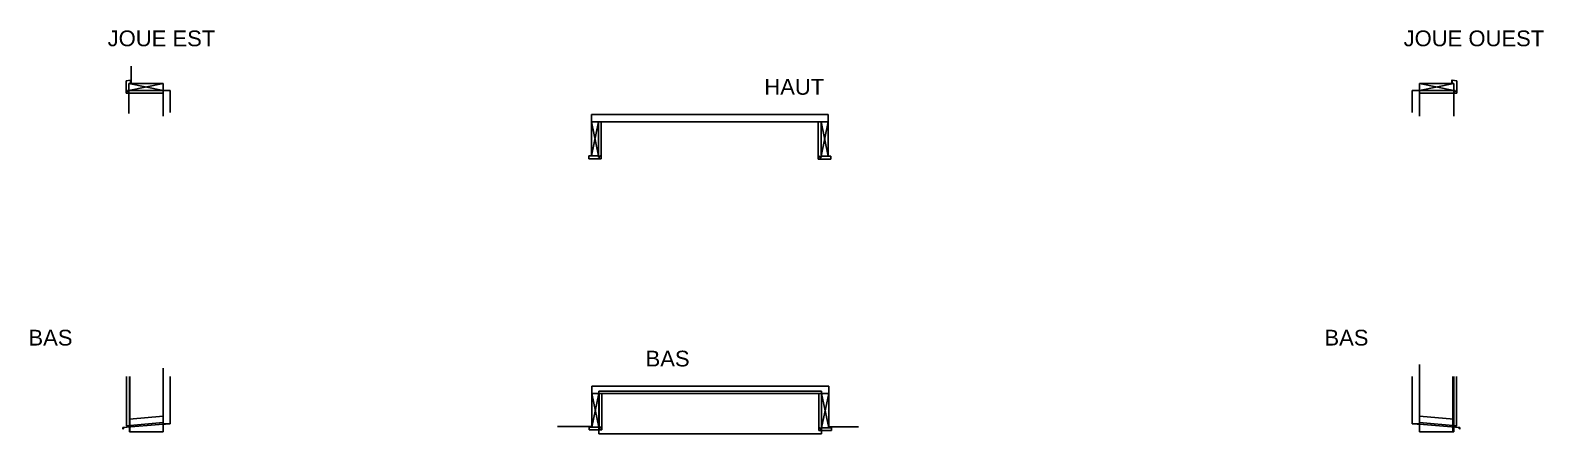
# Model space of a CAD drawing. Header units: millimetres. Extents: x -676 to 20789, y -6551 to 3706.
# Drawn here: x 11183 to 20789, y -5760 to -3199 of the extents above; entities that cross this region are included whole.
import ezdxf

# ---------------------------------------------------------------- set-up
doc = ezdxf.new("R2010")
doc.units = ezdxf.units.MM
doc.layers.get('0').update_dxf_attribs({"lineweight": 25, "true_color": 0xffffff})
for name, color, linetype, lineweight, true_color in [('0 ... Seuil', 178, 'Continuous', 25, 0x000000), ('Baie', 136, 'Continuous', 25, 0x008080), ('Compribande', 2, 'Continuous', 25, 0xffff00), ('Enduit', 42, 'Continuous', 25, 0xcd8900), ('FibreDeBois', 30, 'Continuous', 25, 0xff7f00), ('Montant Précadre', 16, 'Continuous', 25, 0x800000), ('Option Bois Brule ... OptionRecalepinage', 1, 'Continuous', 25, 0xff0000)]:
    doc.layers.add(name, color=color, linetype=linetype, lineweight=lineweight, true_color=true_color)
doc.styles.add('textstyle15', font='')
doc.styles.add('textstyle16', font='')
doc.styles.add('textstyle17', font='')
doc.styles.add('textstyle18', font='')
doc.styles.add('textstyle19', font='')
doc.styles.add('textstyle20', font='')
doc.styles.get('textstyle15').set_extended_font_data('Liberation Sans')
doc.styles.get('textstyle16').set_extended_font_data('Liberation Sans')
doc.styles.get('textstyle17').set_extended_font_data('Liberation Sans')
doc.styles.get('textstyle18').set_extended_font_data('Liberation Sans')
doc.styles.get('textstyle19').set_extended_font_data('Liberation Sans')
doc.styles.get('textstyle20').set_extended_font_data('Liberation Sans')

# ---------------------------------------------------------------- blocks, each defined once
blk = doc.blocks.new('SeuilBaie1_VueDessus')
at = {"layer": '0 ... Seuil'}
for p, q in [((-5, -271), (-5, 0)), ((1409, 0), (-5, 0)), ((1409, -271), (1409, 0)), ((1409, -15), (-5, -15)), ((-3.5, -229), (-3.5, -15)), ((1407.5, -233), (1407.5, -15)), ((-3.5, -229), (-5, -229)), ((1409, -271), (-5, -271)), ((1409, -233), (1407.5, -233))]:
    blk.add_line(p, q, dxfattribs=at)
blk = doc.blocks.new('SeuilBaie1_VueCoupeEst')
at = {"layer": '0 ... Seuil'}
for p, q in [((1, 0), (-0.5, 0)), ((1, -14.9), (-49.2, -14.9)), ((-49.2, -14.9), (-30.1, -232.9)), ((-0.5, 0), (-0.5, -14.9)), ((1, 0), (1, -15)), ((1, -14.9), (23.3, -269.4)), ((20.1, -232.9), (-30.1, -232.9)), ((18.6, -232.9), (21.9, -270.9)), ((21.9, -270.9), (32.4, -270.9)), ((23.3, -269.4), (28.8, -269.4)), ((24.3, -264.9), (25.3, -263.8)), ((24.3, -264.9), (28.8, -269.4)), ((25.3, -263.8), (32.4, -270.9))]:
    blk.add_line(p, q, dxfattribs=at)
blk = doc.blocks.new('SeuilBaie1_VueCoupeOuest')
at = {"layer": '0 ... Seuil'}
for p, q in [((-1.5, 0), (-1.5, -15)), ((-1.5, 0), (0, 0)), ((0, 0), (0, -14.9)), ((-1.5, -14.9), (-23.8, -269.4)), ((-1.5, -14.9), (48.7, -14.9)), ((48.7, -14.9), (30, -228.9)), ((-25.8, -263.8), (-32.9, -270.9)), ((-22.4, -270.9), (-32.9, -270.9)), ((-24.8, -264.9), (-29.3, -269.4)), ((-23.8, -269.4), (-29.3, -269.4)), ((-24.8, -264.9), (-25.8, -263.8)), ((-18.7, -228.9), (-22.4, -270.9)), ((-20.2, -228.9), (30, -228.9))]:
    blk.add_line(p, q, dxfattribs=at)

msp = doc.modelspace()

# ---------------------------------------------------------------- hatches: boundary and pattern name
at = {"layer": 'Compribande'}
h = msp.add_hatch(dxfattribs=at)
h.set_pattern_fill('JIS_WOOD', color=256, angle=180, style=0)
h.paths.add_polyline_path([(11822.9, -3535.63), (11819.9, -3535.63), (11819.9, -3516.1), (11822.9, -3516.1)], flags=0)
h = msp.add_hatch(dxfattribs=at)
h.set_pattern_fill('JIS_WOOD', color=256, style=0)
h.paths.add_polyline_path([(20205, -3535.63), (20208, -3535.63), (20208, -3516.1), (20205, -3516.1)], flags=0)

# ---------------------------------------------------------------- linework, layer by layer
for p in [(10091.87, 0), (10191.87, 0)]:
    msp.add_xline(p, (0, 1))
at = {"layer": 'Baie'}
for p, q in [((12070.9, -3580.63), (12025.9, -3580.63)), ((12025.9, -3580.63), (12025.9, -3726.63)), ((12070.9, -3580.63), (12070.9, -3720.54)), ((19955, -3580.63), (20000, -3580.63)), ((19955, -3580.63), (19955, -3720.54)), ((20000, -3580.63), (20000, -3726.63)), ((14744.37, -3779), (14744.37, -3734)), ((14744.37, -3734), (16247.37, -3734)), ((16247.37, -3779), (16247.37, -3734)), ((14744.37, -3779), (16247.37, -3779)), ((12025.9, -5697.63), (12025.9, -5397.63)), ((12070.9, -5697.63), (12070.9, -5397.63)), ((14746.87, -5504.05), (14746.87, -5459.05)), ((14746.87, -5459.05), (16250.87, -5459.05)), ((16250.87, -5504.05), (16250.87, -5459.05)), ((19955, -5697.63), (19955, -5397.63)), ((20000, -5697.63), (20000, -5397.63)), ((14746.87, -5504.05), (16250.87, -5504.05)), ((12070.9, -5697.63), (12025.9, -5697.63)), ((19955, -5697.63), (20000, -5697.63))]:
    msp.add_line(p, q, dxfattribs=at)
at = {"layer": 'Compribande'}
for p, q in [((11819.9, -3535.63), (11819.9, -3516.1)), ((11819.9, -3516.1), (11822.9, -3516.1)), ((11822.9, -3535.63), (11819.9, -3535.63)), ((11822.9, -3516.1), (11822.9, -3535.63)), ((20208, -3516.1), (20205, -3516.1)), ((20205, -3516.1), (20205, -3535.63)), ((20205, -3535.63), (20208, -3535.63)), ((20208, -3535.63), (20208, -3516.1))]:
    msp.add_line(p, q, dxfattribs=at)
at = {"layer": 'Enduit'}
for p, q in [((11822.9, -3425.64), (11822.9, -3535.63)), ((11815.9, -5747.63), (11815.9, -5397.63)), ((20212, -5747.63), (20212, -5397.63)), ((14530, -5714.05), (14746.87, -5714.05)), ((16250.87, -5716.05), (16439, -5716.05))]:
    msp.add_line(p, q, dxfattribs=at)
at = {"layer": 'Montant Précadre'}
for p, q in [((11808.9, -3535.63), (12025.9, -3535.63)), ((11808.9, -3535.63), (12025.9, -3580.63)), ((12025.9, -3535.63), (11808.9, -3580.63)), ((11808.9, -3535.63), (11808.9, -3726.63)), ((12025.9, -3580.63), (12025.9, -3535.63)), ((20219, -3535.63), (20000, -3535.63)), ((20219, -3535.63), (20000, -3580.63)), ((20000, -3580.63), (20000, -3535.63)), ((20000, -3535.63), (20219, -3580.63)), ((20219, -3535.63), (20219, -3743.26)), ((11808.9, -3580.63), (12025.9, -3580.63)), ((12025.9, -3580.63), (12025.9, -3743.26)), ((20219, -3580.63), (20000, -3580.63)), ((20000, -3580.63), (20000, -3743.26)), ((14744.37, -3779), (14789.37, -3779)), ((14744.37, -3779), (14789.37, -3996)), ((14744.37, -3996), (14789.37, -3779)), ((14744.37, -3996), (14744.37, -3779)), ((14789.37, -3996), (14789.37, -3779)), ((16202.37, -3779), (16247.37, -3779)), ((16247.37, -3779), (16202.37, -3998)), ((16247.37, -3998), (16202.37, -3779)), ((16202.37, -3998), (16202.37, -3779)), ((16247.37, -3998), (16247.37, -3779)), ((14744.37, -3996), (14789.37, -3996)), ((16202.37, -3998), (16247.37, -3998)), ((11811.9, -5747.63), (11811.9, -5397.63)), ((12025.9, -5747.63), (12025.9, -5397.63)), ((20000, -5747.63), (20000, -5397.63)), ((20218, -5747.63), (20218, -5397.63)), ((14746.87, -5718.05), (14746.87, -5504.05)), ((14746.87, -5504.05), (14791.87, -5504.05)), ((14746.87, -5504.05), (14791.87, -5718.05)), ((14746.87, -5718.05), (14791.87, -5504.05)), ((14791.87, -5718.05), (14791.87, -5504.05)), ((16205.87, -5722.05), (16205.87, -5504.05)), ((16205.87, -5504.05), (16250.87, -5504.05)), ((16250.87, -5504.05), (16205.87, -5722.05)), ((16250.87, -5722.05), (16205.87, -5504.05)), ((16250.87, -5722.05), (16250.87, -5504.05)), ((12025.9, -5747.63), (11811.9, -5747.63)), ((14746.87, -5718.05), (14791.87, -5718.05)), ((16205.87, -5722.05), (16250.87, -5722.05)), ((20000, -5747.63), (20218, -5747.63))]:
    msp.add_line(p, q, dxfattribs=at)
at = {"layer": 'Option Bois Brule ... OptionRecalepinage'}
for p, q in [((11790.9, -3518.63), (11819.9, -3516.1)), ((11790.9, -3518.63), (11790.9, -3598.63)), ((11808.9, -3535.63), (11822.9, -3535.63)), ((11808.9, -3535.63), (11808.9, -3580.63)), ((11819.9, -3535.63), (11819.9, -3515.83)), ((20219, -3535.63), (20205, -3535.63)), ((20208, -3535.63), (20208, -3515.83)), ((20237, -3518.63), (20208, -3516.1)), ((20219, -3535.63), (20219, -3580.63)), ((20237, -3518.63), (20237, -3598.63)), ((11790.9, -3598.63), (12025.9, -3598.63)), ((11808.9, -3580.63), (11799.9, -3580.63)), ((11799.9, -3580.63), (11799.9, -3589.63)), ((11799.9, -3589.63), (11808.9, -3589.63)), ((11805.9, -3580.63), (12025.9, -3580.63)), ((11808.9, -3589.63), (11808.9, -3598.63)), ((20222, -3580.63), (20000, -3580.63)), ((20237, -3598.63), (20000, -3598.63)), ((20217, -3580.63), (20228, -3580.63)), ((20219, -3589.63), (20219, -3598.63)), ((20228, -3589.63), (20219, -3589.63)), ((20228, -3580.63), (20228, -3589.63)), ((14789.37, -3779.13), (14807.37, -3779)), ((14789.37, -4005), (14789.37, -3779)), ((14807.37, -4014), (14807.37, -3779)), ((16202.37, -3779.13), (16184.37, -3779)), ((16184.37, -4016), (16184.37, -3779)), ((16202.37, -4007), (16202.37, -3779)), ((14727.37, -4014), (14727.37, -3996)), ((14727.37, -3996), (14789.37, -3996)), ((14727.37, -4014), (14807.37, -4014)), ((14789.37, -4005), (14798.37, -4005)), ((14798.37, -3996), (14807.37, -3996)), ((14798.37, -4005), (14798.37, -3996)), ((16193.37, -3998), (16184.37, -3998)), ((16264.37, -4016), (16184.37, -4016)), ((16193.37, -4007), (16193.37, -3998)), ((16202.37, -4007), (16193.37, -4007)), ((16264.37, -3998), (16202.37, -3998)), ((16264.37, -4016), (16264.37, -3998)), ((12025.9, -5689.1), (12025.9, -5343.39)), ((20000, -5689.1), (20000, -5319.5)), ((11793.9, -5709.4), (11793.9, -5397.63)), ((20236, -5709.75), (20236, -5397.63)), ((14791.87, -5504.05), (14813.87, -5504.05)), ((14809.87, -5736.05), (14809.87, -5504.05)), ((16187.87, -5740.05), (16187.87, -5504.05)), ((12025.9, -5689.1), (11793.9, -5709.4)), ((14729.87, -5718.05), (14791.87, -5718.05)), ((14729.87, -5736.05), (14729.87, -5718.05)), ((14809.87, -5736.05), (14729.87, -5736.05)), ((14791.87, -5718.05), (14791.87, -5727.05)), ((14791.87, -5727.05), (14800.87, -5727.05)), ((14800.87, -5718.05), (14809.87, -5718.05)), ((14800.87, -5727.05), (14800.87, -5718.05)), ((16196.87, -5722.05), (16187.87, -5722.05)), ((16187.87, -5740.05), (16267.87, -5740.05)), ((16196.87, -5731.05), (16196.87, -5722.05)), ((16205.87, -5731.05), (16196.87, -5731.05)), ((16205.87, -5722.05), (16205.87, -5731.05)), ((16267.87, -5722.05), (16205.87, -5722.05)), ((16267.87, -5740.05), (16267.87, -5722.05)), ((20000, -5689.1), (20236, -5709.75))]:
    msp.add_line(p, q, dxfattribs=at)

# ---------------------------------------------------------------- block references
at = {"layer": '0 ... Seuil'}
msp.add_blockref('SeuilBaie1_VueDessus', (14796.87, -5489.05), dxfattribs=at)
at = {"layer": '0 ... Seuil', "yscale": -1, "rotation": 270}
msp.add_blockref('SeuilBaie1_VueCoupeEst', (19985, -5698.13), dxfattribs=at)
at = {"layer": 'FibreDeBois', "yscale": -1, "rotation": 90}
msp.add_blockref('SeuilBaie1_VueCoupeOuest', (12040.9, -5697.63), dxfattribs=at)

# ---------------------------------------------------------------- texts
at = {"char_height": 100, "attachment_point": 1}
for s, insert, style in [('JOUE EST', (11674.1, -3200), 'textstyle19'), ('JOUE OUEST', (19900, -3200), 'textstyle17'), ('HAUT', (15842.27, -3507.87), 'textstyle15'), ('BAS', (11171.51, -5100), 'textstyle20'), ('BAS', (19397.4, -5100), 'textstyle18'), ('BAS\\P', (15088.55, -5232.93), 'textstyle16')]:
    msp.add_mtext(s, dxfattribs=dict(at, insert=insert, style=style))

doc.saveas('drawing.dxf')
